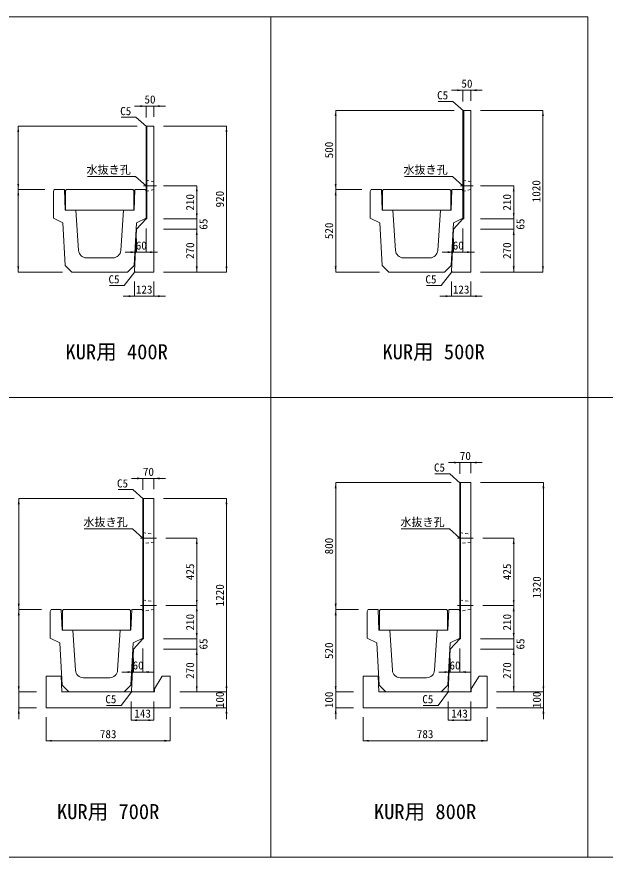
# Model space of a CAD drawing. Units: millimetres at full size, sheet at 1:25. Extents: x 157851 to 183054, y 876960 to 888720.
# Drawn here: x 175450 to 179164, y 876960 to 882260 of the extents above; entities that cross this region are included whole.
import ezdxf
from ezdxf.enums import TextEntityAlignment as Align

# ---------------------------------------------------------------- set-up
doc = ezdxf.new("R2010")
doc.units = ezdxf.units.MM
doc.header["$LTSCALE"] = 25
doc.linetypes.add('USER1', pattern=[1.35, 0.75, -0.6])
doc.linetypes.add('USER2', pattern=[28.575, 19.05, -3.175, 3.175, -3.175])
for name, color, linetype, lineweight in [('0_2', 7, 'USER2', 13), ('UKパネル', 2, 'Continuous', 20), ('図枠', 5, 'Continuous', 13), ('基礎ブロック', 2, 'Continuous', 20), ('寸法線', 7, 'Continuous', 13), ('引出線', 4, 'Continuous', 13), ('本体', 2, 'Continuous', 13)]:
    doc.layers.add(name, color=color, linetype=linetype, lineweight=lineweight)
doc.layers.add('文字', color=7, linetype='Continuous')
doc.styles.add('ＭＳ ゴシック', font='')
doc.styles.get('ＭＳ ゴシック').set_extended_font_data('MS Gothic')

# ---------------------------------------------------------------- blocks, each defined once
blk = doc.blocks.new('filled_arrow')
at = {"color": 0, "linetype": 'Continuous', "lineweight": -2}
blk.add_solid([(7.5, 1.25), (0, 0), (7.5, -1.25)], dxfattribs=at)

msp = doc.modelspace()

# ---------------------------------------------------------------- linework, layer by layer
at = {"layer": '0_2'}
for p, q in [((176251.04, 881194.66), (176331.04, 881194.66)), ((178251.04, 881194.66), (178331.04, 881194.66)), ((176231.04, 878971.7), (176331.04, 878971.7)), ((178231.04, 878971.7), (178331.04, 878971.7)), ((176231.04, 878546.7), (176331.04, 878546.7)), ((178231.04, 878546.7), (178331.04, 878546.7))]:
    msp.add_line(p, q, dxfattribs=at)
at = {"layer": 'UKパネル'}
for p, q in [((178271.04, 881669.66), (178266.04, 881664.66)), ((178266.04, 881664.66), (178266.04, 880984.66)), ((178271.04, 881669.66), (178316.04, 881669.66)), ((178316.04, 881669.66), (178316.04, 880649.66)), ((176266.04, 881564.66), (176271.04, 881569.66)), ((176266.04, 881564.66), (176266.04, 880984.66)), ((176271.04, 881569.66), (176316.04, 881569.66)), ((176316.04, 881569.66), (176316.04, 880649.66)), ((176206.04, 880919.66), (176266.04, 880984.66)), ((178206.04, 880919.66), (178266.04, 880984.66)), ((176193.28, 880654.66), (176206.04, 880919.66)), ((178193.28, 880654.66), (178206.04, 880919.66)), ((176193.28, 880654.66), (176198.04, 880649.66)), ((176198.04, 880649.66), (176316.04, 880649.66)), ((178193.28, 880654.66), (178198.04, 880649.66)), ((178198.04, 880649.66), (178316.04, 880649.66)), ((178251.04, 879321.7), (178246.04, 879316.7)), ((178246.04, 879316.7), (178246.04, 878336.7)), ((178251.04, 879321.7), (178316.04, 879321.7)), ((178316.04, 879321.7), (178316.04, 878001.7)), ((176251.04, 879221.7), (176246.04, 879216.7)), ((176251.04, 879221.7), (176316.04, 879221.7)), ((176316.04, 879221.7), (176316.04, 878001.7)), ((176246.04, 879216.7), (176246.04, 878336.7)), ((176186.04, 878271.7), (176246.04, 878336.7)), ((178186.04, 878271.7), (178246.04, 878336.7)), ((176173.28, 878006.7), (176186.04, 878271.7)), ((178173.28, 878006.7), (178186.04, 878271.7)), ((176173.28, 878006.7), (176178.04, 878001.7)), ((176178.04, 878001.7), (176316.04, 878001.7)), ((178173.28, 878006.7), (178178.04, 878001.7)), ((178178.04, 878001.7), (178316.04, 878001.7))]:
    msp.add_line(p, q, dxfattribs=at)
at = {"layer": 'UKパネル', "color": 4, "lineweight": 5}
for p, q in [((178271.04, 881669.66), (178271.04, 880984.66)), ((176271.04, 881569.66), (176271.04, 880984.66)), ((176271.04, 880984.66), (176266.04, 880984.66)), ((178271.04, 880984.66), (178266.04, 880984.66)), ((178251.04, 879321.7), (178251.04, 878336.7)), ((176251.04, 879221.7), (176251.04, 878336.7)), ((176251.04, 878336.7), (176246.04, 878336.7)), ((178251.04, 878336.7), (178246.04, 878336.7))]:
    msp.add_line(p, q, dxfattribs=at)
at = {"layer": 'UKパネル', "linetype": 'USER1', "lineweight": 9}
for p, q in [((176266.04, 881229.66), (176316.04, 881219.66)), ((178266.04, 881229.66), (178316.04, 881219.66)), ((176316.04, 881169.66), (176266.04, 881159.66)), ((178316.04, 881169.66), (178266.04, 881159.66)), ((176246.04, 879006.7), (176316.04, 878996.7)), ((178246.04, 879006.7), (178316.04, 878996.7)), ((176316.04, 878946.7), (176246.04, 878936.7)), ((178316.04, 878946.7), (178246.04, 878936.7)), ((176246.04, 878581.7), (176316.04, 878571.7)), ((178246.04, 878581.7), (178316.04, 878571.7)), ((176316.04, 878521.7), (176246.04, 878511.7)), ((178316.04, 878521.7), (178246.04, 878511.7))]:
    msp.add_line(p, q, dxfattribs=at)
at = {"layer": '図枠'}
for p, q in [((172053.54, 882259.66), (179053.54, 882259.66)), ((177053.54, 882259.66), (177053.54, 876959.66)), ((179053.54, 882259.66), (179053.54, 876959.66)), ((172053.54, 879859.66), (179053.54, 879859.66)), ((172053.54, 879859.66), (183053.54, 879859.66)), ((172053.54, 876959.66), (183053.54, 876959.66))]:
    msp.add_line(p, q, dxfattribs=at)
at = {"layer": '基礎ブロック'}
for p, q in [((175635.52, 878101.7), (175635.52, 877901.7)), ((175730.52, 878101.7), (175635.52, 878101.7)), ((175735.52, 878001.7), (175730.52, 878101.7)), ((176368.52, 878101.7), (176318.52, 878021.7)), ((176418.52, 878101.7), (176368.52, 878101.7)), ((176418.52, 878101.7), (176418.52, 877901.7)), ((177635.52, 878101.7), (177635.52, 877901.7)), ((177730.52, 878101.7), (177635.52, 878101.7)), ((177735.52, 878001.7), (177730.52, 878101.7)), ((178368.52, 878101.7), (178318.52, 878021.7)), ((178418.52, 878101.7), (178368.52, 878101.7)), ((178418.52, 878101.7), (178418.52, 877901.7)), ((176318.52, 878001.7), (175735.52, 878001.7)), ((176318.52, 878021.7), (176318.52, 878001.7)), ((178318.52, 878001.7), (177735.52, 878001.7)), ((178318.52, 878021.7), (178318.52, 878001.7)), ((176418.52, 877901.7), (175635.52, 877901.7)), ((178418.52, 877901.7), (177635.52, 877901.7))]:
    msp.add_line(p, q, dxfattribs=at)
at = {"layer": '寸法線'}
for p, q in [((178388.04, 881796.44), (178194.04, 881796.44)), ((178266.04, 881724.66), (178266.04, 881796.44)), ((178316.04, 881729.66), (178316.04, 881796.44)), ((176388.04, 881696.44), (176194.04, 881696.44)), ((176266.04, 881624.66), (176266.04, 881696.44)), ((176316.04, 881629.66), (176316.04, 881696.44)), ((177462.73, 881169.66), (177462.73, 881669.66)), ((178211.04, 881669.66), (177462.73, 881669.66)), ((178376.04, 881669.66), (178770.65, 881669.66)), ((178770.65, 881669.66), (178770.65, 880649.66)), ((175459.73, 881169.66), (175459.73, 881569.66)), ((176211.04, 881569.66), (175459.73, 881569.66)), ((176376.04, 881569.66), (176773.65, 881569.66)), ((176773.65, 881569.66), (176773.65, 880649.66)), ((176376.04, 881194.66), (176586.08, 881194.66)), ((176586.08, 880984.66), (176586.08, 881194.66)), ((178376.04, 881194.66), (178586.08, 881194.66)), ((178586.08, 880984.66), (178586.08, 881194.66)), ((175459.73, 881169.66), (175459.73, 880649.66)), ((175627.04, 881169.66), (175459.73, 881169.66)), ((175627.04, 881169.66), (175459.73, 881169.66)), ((177462.73, 881169.66), (177462.73, 880649.66)), ((177627.04, 881169.66), (177462.73, 881169.66)), ((177627.04, 881169.66), (177462.73, 881169.66)), ((176586.08, 880847.66), (176586.08, 881056.66)), ((178586.08, 880847.66), (178586.08, 881056.66)), ((176376.04, 880984.66), (176586.08, 880984.66)), ((176376.04, 880984.66), (176586.08, 880984.66)), ((178376.04, 880984.66), (178586.08, 880984.66)), ((178376.04, 880984.66), (178586.08, 880984.66)), ((176266.04, 880924.66), (176266.04, 880775.27)), ((176376.04, 880919.66), (176586.08, 880919.66)), ((176376.04, 880919.66), (176586.08, 880919.66)), ((176586.08, 880649.66), (176586.08, 880919.66)), ((178266.04, 880924.66), (178266.04, 880775.27)), ((178376.04, 880919.66), (178586.08, 880919.66)), ((178376.04, 880919.66), (178586.08, 880919.66)), ((178586.08, 880649.66), (178586.08, 880919.66)), ((176206.04, 880859.66), (176206.04, 880775.27)), ((178206.04, 880859.66), (178206.04, 880775.27)), ((176134.04, 880775.27), (176338.04, 880775.27)), ((178134.04, 880775.27), (178338.04, 880775.27)), ((175738.54, 880649.66), (175459.73, 880649.66)), ((176376.04, 880649.66), (176773.65, 880649.66)), ((176376.04, 880649.66), (176586.08, 880649.66)), ((177738.54, 880649.66), (177462.73, 880649.66)), ((178376.04, 880649.66), (178770.65, 880649.66)), ((178376.04, 880649.66), (178586.08, 880649.66)), ((176193.04, 880589.66), (176193.04, 880497.85)), ((176316.04, 880589.66), (176316.04, 880497.85)), ((178193.04, 880589.66), (178193.04, 880497.85)), ((178316.04, 880589.66), (178316.04, 880497.85)), ((176121.04, 880497.85), (176388.04, 880497.85)), ((178121.04, 880497.85), (178388.04, 880497.85)), ((178388.04, 879448.48), (178174.04, 879448.48)), ((178246.04, 879376.7), (178246.04, 879448.48)), ((178316.04, 879381.7), (178316.04, 879448.48)), ((176388.04, 879348.48), (176174.04, 879348.48)), ((176246.04, 879276.7), (176246.04, 879348.48)), ((176316.04, 879281.7), (176316.04, 879348.48)), ((177462.73, 878521.7), (177462.73, 879321.7)), ((178191.04, 879321.7), (177462.73, 879321.7)), ((178376.04, 879321.7), (178773.65, 879321.7)), ((178773.65, 879321.7), (178773.65, 878001.7)), ((175462.73, 878521.7), (175462.73, 879221.7)), ((176191.04, 879221.7), (175462.73, 879221.7)), ((176376.04, 879221.7), (176773.65, 879221.7)), ((176773.65, 879221.7), (176773.65, 878001.7)), ((176391.04, 878971.7), (176586.08, 878971.7)), ((176586.08, 878971.7), (176586.08, 878546.7)), ((178391.04, 878971.7), (178586.08, 878971.7)), ((178586.08, 878971.7), (178586.08, 878546.7)), ((176391.04, 878546.7), (176586.08, 878546.7)), ((176391.04, 878546.7), (176586.08, 878546.7)), ((176586.08, 878546.7), (176586.08, 878336.7)), ((178391.04, 878546.7), (178586.08, 878546.7)), ((178391.04, 878546.7), (178586.08, 878546.7)), ((178586.08, 878546.7), (178586.08, 878336.7)), ((175462.73, 878001.7), (175462.73, 878521.7)), ((175607.04, 878521.7), (175462.73, 878521.7)), ((175607.04, 878521.7), (175462.73, 878521.7)), ((177462.73, 878001.7), (177462.73, 878521.7)), ((177607.04, 878521.7), (177462.73, 878521.7)), ((177607.04, 878521.7), (177462.73, 878521.7)), ((176586.08, 878199.7), (176586.08, 878408.7)), ((178586.08, 878199.7), (178586.08, 878408.7)), ((176376.04, 878336.7), (176586.08, 878336.7)), ((176376.04, 878336.7), (176586.08, 878336.7)), ((178376.04, 878336.7), (178586.08, 878336.7)), ((178376.04, 878336.7), (178586.08, 878336.7)), ((176246.04, 878276.7), (176246.04, 878127.3)), ((176376.04, 878271.7), (176586.08, 878271.7)), ((176376.04, 878271.7), (176586.08, 878271.7)), ((176586.08, 878271.7), (176586.08, 878001.7)), ((178246.04, 878276.7), (178246.04, 878127.3)), ((178376.04, 878271.7), (178586.08, 878271.7)), ((178376.04, 878271.7), (178586.08, 878271.7)), ((178586.08, 878271.7), (178586.08, 878001.7)), ((176186.04, 878211.7), (176186.04, 878127.3)), ((178186.04, 878211.7), (178186.04, 878127.3)), ((176114.04, 878127.3), (176318.04, 878127.3)), ((178114.04, 878127.3), (178318.04, 878127.3)), ((175462.73, 877829.7), (175462.73, 878073.7)), ((176773.65, 877829.7), (176773.65, 878073.7)), ((177462.73, 877829.7), (177462.73, 878073.7)), ((178773.65, 877829.7), (178773.65, 878073.7)), ((175575.52, 878001.7), (175462.73, 878001.7)), ((175575.52, 878001.7), (175462.73, 878001.7)), ((176478.52, 878001.7), (176773.65, 878001.7)), ((176478.52, 878001.7), (176773.65, 878001.7)), ((176478.52, 878001.7), (176586.08, 878001.7)), ((177575.52, 878001.7), (177462.73, 878001.7)), ((177575.52, 878001.7), (177462.73, 878001.7)), ((178478.52, 878001.7), (178773.65, 878001.7)), ((178478.52, 878001.7), (178773.65, 878001.7)), ((178478.52, 878001.7), (178586.08, 878001.7)), ((175575.52, 877901.7), (175462.73, 877901.7)), ((176173.04, 877941.7), (176173.04, 877823.54)), ((176316.04, 877941.7), (176316.04, 877823.54)), ((176478.52, 877901.7), (176773.65, 877901.7)), ((177575.52, 877901.7), (177462.73, 877901.7)), ((178173.04, 877941.7), (178173.04, 877823.54)), ((178316.04, 877941.7), (178316.04, 877823.54)), ((178478.52, 877901.7), (178773.65, 877901.7)), ((175635.52, 877841.7), (175635.52, 877694.06)), ((176418.52, 877841.7), (176418.52, 877694.06)), ((177635.52, 877841.7), (177635.52, 877694.06)), ((178418.52, 877841.7), (178418.52, 877694.06)), ((176316.04, 877823.54), (176173.04, 877823.54)), ((178316.04, 877823.54), (178173.04, 877823.54)), ((175635.52, 877694.06), (176418.52, 877694.06)), ((177635.52, 877694.06), (178418.52, 877694.06))]:
    msp.add_line(p, q, dxfattribs=at)
at = {"layer": '引出線'}
for points in [[(178268.54, 881667.16), (178202.68, 881725.89), (178109.36, 881725.89)], [(176268.54, 881567.16), (176202.68, 881625.89), (176109.36, 881625.89)], [(176266.04, 881194.66), (176200.18, 881253.39), (175896.61, 881253.39)], [(178266.04, 881194.66), (178200.18, 881253.39), (177896.61, 881253.39)], [(176195.66, 880652.16), (176128.85, 880564.98), (176035.53, 880564.98)], [(178195.66, 880652.16), (178128.85, 880564.98), (178035.53, 880564.98)], [(178248.54, 879319.2), (178182.68, 879377.93), (178089.36, 879377.93)], [(176248.54, 879219.2), (176182.68, 879277.93), (176089.36, 879277.93)], [(176246.04, 878971.7), (176180.18, 879030.43), (175876.61, 879030.43)], [(178246.04, 878971.7), (178180.18, 879030.43), (177876.61, 879030.43)], [(176175.66, 878004.2), (176108.85, 877917.02), (176015.53, 877917.02)], [(178175.66, 878004.2), (178108.85, 877917.02), (178015.53, 877917.02)]]:
    msp.add_lwpolyline(points, dxfattribs=at)
at = {"layer": '本体'}
for p, q in [((175687.04, 881169.66), (175681.04, 881157.66)), ((175681.04, 880989.66), (175681.04, 881157.66)), ((175687.04, 881169.66), (175751.04, 881169.66)), ((175751.04, 881169.66), (175756.04, 881039.66)), ((176196.04, 881169.66), (176191.04, 881039.66)), ((176260.04, 881169.66), (176196.04, 881169.66)), ((176260.04, 881169.66), (176266.04, 881157.66)), ((176266.04, 880989.66), (176266.04, 881157.66)), ((177687.04, 881169.66), (177681.04, 881157.66)), ((177681.04, 880989.66), (177681.04, 881157.66)), ((177687.04, 881169.66), (177751.04, 881169.66)), ((177751.04, 881169.66), (177756.04, 881039.66)), ((178196.04, 881169.66), (178191.04, 881039.66)), ((178260.04, 881169.66), (178196.04, 881169.66)), ((178260.04, 881169.66), (178266.04, 881157.66)), ((178266.04, 880989.66), (178266.04, 881157.66)), ((175756.04, 881039.66), (175823.54, 881039.66)), ((175823.54, 881039.66), (175840.43, 880786.34)), ((176123.54, 881039.66), (176106.65, 880786.34)), ((176191.04, 881039.66), (176123.54, 881039.66)), ((177756.04, 881039.66), (177823.54, 881039.66)), ((177823.54, 881039.66), (177840.43, 880786.34)), ((178123.54, 881039.66), (178106.65, 880786.34)), ((178191.04, 881039.66), (178123.54, 881039.66)), ((175741.54, 880959.8), (175681.04, 880989.66)), ((176205.54, 880959.8), (176266.04, 880989.66)), ((177741.54, 880959.8), (177681.04, 880989.66)), ((178205.54, 880959.8), (178266.04, 880989.66)), ((175741.54, 880959.8), (175756.13, 880692.07)), ((176205.54, 880959.8), (176190.94, 880692.07)), ((177741.54, 880959.8), (177756.13, 880692.07)), ((178205.54, 880959.8), (178190.94, 880692.07)), ((175890.31, 880739.66), (176056.76, 880739.66)), ((177890.31, 880739.66), (178056.76, 880739.66)), ((175798.54, 880649.66), (175756.13, 880692.07)), ((175798.54, 880649.66), (176148.54, 880649.66)), ((176148.54, 880649.66), (176190.94, 880692.07)), ((177798.54, 880649.66), (177756.13, 880692.07)), ((177798.54, 880649.66), (178148.54, 880649.66)), ((178148.54, 880649.66), (178190.94, 880692.07)), ((175667.04, 878521.7), (175661.04, 878509.7)), ((175661.04, 878341.7), (175661.04, 878509.7)), ((175667.04, 878521.7), (175731.04, 878521.7)), ((175731.04, 878521.7), (175736.04, 878391.7)), ((176176.04, 878521.7), (176171.04, 878391.7)), ((176240.04, 878521.7), (176176.04, 878521.7)), ((176240.04, 878521.7), (176246.04, 878509.7)), ((176246.04, 878341.7), (176246.04, 878509.7)), ((177667.04, 878521.7), (177661.04, 878509.7)), ((177661.04, 878341.7), (177661.04, 878509.7)), ((177667.04, 878521.7), (177731.04, 878521.7)), ((177731.04, 878521.7), (177736.04, 878391.7)), ((178176.04, 878521.7), (178171.04, 878391.7)), ((178240.04, 878521.7), (178176.04, 878521.7)), ((178240.04, 878521.7), (178246.04, 878509.7)), ((178246.04, 878341.7), (178246.04, 878509.7)), ((175736.04, 878391.7), (175803.54, 878391.7)), ((175803.54, 878391.7), (175820.43, 878138.38)), ((176103.54, 878391.7), (176086.65, 878138.38)), ((176171.04, 878391.7), (176103.54, 878391.7)), ((177736.04, 878391.7), (177803.54, 878391.7)), ((177803.54, 878391.7), (177820.43, 878138.38)), ((178103.54, 878391.7), (178086.65, 878138.38)), ((178171.04, 878391.7), (178103.54, 878391.7)), ((175721.54, 878311.84), (175661.04, 878341.7)), ((176185.54, 878311.84), (176246.04, 878341.7)), ((177721.54, 878311.84), (177661.04, 878341.7)), ((178185.54, 878311.84), (178246.04, 878341.7)), ((175721.54, 878311.84), (175736.13, 878044.11)), ((176185.54, 878311.84), (176170.94, 878044.11)), ((177721.54, 878311.84), (177736.13, 878044.11)), ((178185.54, 878311.84), (178170.94, 878044.11)), ((175870.32, 878091.7), (176036.76, 878091.7)), ((177870.32, 878091.7), (178036.76, 878091.7)), ((175778.54, 878001.7), (175736.13, 878044.11)), ((175778.54, 878001.7), (176128.54, 878001.7)), ((176128.54, 878001.7), (176170.94, 878044.11)), ((177778.54, 878001.7), (177736.13, 878044.11)), ((177778.54, 878001.7), (178128.54, 878001.7)), ((178128.54, 878001.7), (178170.94, 878044.11))]:
    msp.add_line(p, q, dxfattribs=at)
at = {"layer": '本体', "lineweight": 20}
for points in [[(175758.54, 881039.66), (175758.54, 881163.66), (175764.54, 881169.66), (176182.54, 881169.66), (176188.54, 881163.66), (176188.54, 881039.66)], [(177758.54, 881039.66), (177758.54, 881163.66), (177764.54, 881169.66), (178182.54, 881169.66), (178188.54, 881163.66), (178188.54, 881039.66)], [(175738.54, 878391.7), (175738.54, 878515.7), (175744.54, 878521.7), (176162.54, 878521.7), (176168.54, 878515.7), (176168.54, 878391.7)], [(177738.54, 878391.7), (177738.54, 878515.7), (177744.54, 878521.7), (178162.54, 878521.7), (178168.54, 878515.7), (178168.54, 878391.7)]]:
    msp.add_lwpolyline(points, close=True, dxfattribs=at)
at = {"layer": '本体'}
for centre, start, end in [((175890.31, 880789.66), 183.81407, 270), ((176056.76, 880789.66), 270, 356.18593), ((177890.31, 880789.66), 183.81407, 270), ((178056.76, 880789.66), 270, 356.18593), ((175870.32, 878141.7), 183.81407, 270), ((176036.76, 878141.7), 270, 356.18593), ((177870.32, 878141.7), 183.81407, 270), ((178036.76, 878141.7), 270, 356.18593)]:
    msp.add_arc(centre, 50, start, end, dxfattribs=at)

# ---------------------------------------------------------------- block references
at = {"layer": '寸法線', "xscale": 4.8, "yscale": 4.8}
for p, rotation in [((178266.04, 881796.44), 180), ((176266.04, 881696.44), 180), ((177462.73, 881669.66), 270), ((178770.65, 881669.66), 270), ((175459.73, 881569.66), 270), ((176773.65, 881569.66), 270), ((175459.73, 881169.66), 90), ((176586.08, 881194.66), 270), ((177462.73, 881169.66), 90), ((178586.08, 881194.66), 270), ((175459.73, 881169.66), 270), ((177462.73, 881169.66), 270), ((176586.08, 880984.66), 90), ((176586.08, 880984.66), 90), ((178586.08, 880984.66), 90), ((178586.08, 880984.66), 90), ((176586.08, 880919.66), 270), ((176586.08, 880919.66), 270), ((178586.08, 880919.66), 270), ((178586.08, 880919.66), 270), ((176206.04, 880775.27), 180), ((178206.04, 880775.27), 180), ((175459.73, 880649.66), 90), ((176586.08, 880649.66), 90), ((176773.65, 880649.66), 90), ((177462.73, 880649.66), 90), ((178586.08, 880649.66), 90), ((178770.65, 880649.66), 90), ((176193.04, 880497.85), 180), ((178193.04, 880497.85), 180), ((178246.04, 879448.48), 180), ((176246.04, 879348.48), 180), ((177462.73, 879321.7), 270), ((178773.65, 879321.7), 270), ((175462.73, 879221.7), 270), ((176773.65, 879221.7), 270), ((176586.08, 878971.7), 270), ((178586.08, 878971.7), 270), ((176586.08, 878546.7), 90), ((178586.08, 878546.7), 90), ((175462.73, 878521.7), 90), ((176586.08, 878546.7), 270), ((177462.73, 878521.7), 90), ((178586.08, 878546.7), 270), ((175462.73, 878521.7), 270), ((177462.73, 878521.7), 270), ((176586.08, 878336.7), 90), ((176586.08, 878336.7), 90), ((178586.08, 878336.7), 90), ((178586.08, 878336.7), 90), ((176586.08, 878271.7), 270), ((176586.08, 878271.7), 270), ((178586.08, 878271.7), 270), ((178586.08, 878271.7), 270), ((176186.04, 878127.3), 180), ((178186.04, 878127.3), 180), ((175462.73, 878001.7), 90), ((175462.73, 878001.7), 90), ((176586.08, 878001.7), 90), ((176773.65, 878001.7), 90), ((176773.65, 878001.7), 90), ((177462.73, 878001.7), 90), ((177462.73, 878001.7), 90), ((178586.08, 878001.7), 90), ((178773.65, 878001.7), 90), ((178773.65, 878001.7), 90), ((175462.73, 877901.7), 270), ((176773.65, 877901.7), 270), ((177462.73, 877901.7), 270), ((178773.65, 877901.7), 270), ((176316.04, 877823.54), 180), ((178316.04, 877823.54), 180), ((176418.52, 877694.06), 180), ((178418.52, 877694.06), 180)]:
    msp.add_blockref('filled_arrow', p, dxfattribs=dict(at, rotation=rotation))
for p in [(178316.04, 881796.44), (176316.04, 881696.44), (176266.04, 880775.27), (178266.04, 880775.27), (176316.04, 880497.85), (178316.04, 880497.85), (178316.04, 879448.48), (176316.04, 879348.48), (176246.04, 878127.3), (178246.04, 878127.3), (176173.04, 877823.54), (178173.04, 877823.54), (175635.52, 877694.06), (177635.52, 877694.06)]:
    msp.add_blockref('filled_arrow', p, dxfattribs=at)
at = {"layer": '引出線', "xscale": 0.16, "yscale": 0.16}
for p, rotation in [((178268.54, 881667.16), 138.3), ((176268.54, 881567.16), 138.3), ((176266.04, 881194.66), 138.3), ((178266.04, 881194.66), 138.3), ((176195.66, 880652.16), 232.5), ((178195.66, 880652.16), 232.5), ((178248.54, 879319.2), 138.3), ((176248.54, 879219.2), 138.3), ((176246.04, 878971.7), 138.3), ((178246.04, 878971.7), 138.3), ((176175.66, 878004.2), 232.5), ((178175.66, 878004.2), 232.5)]:
    msp.add_blockref('filled_arrow', p, dxfattribs=dict(at, rotation=rotation))

# ---------------------------------------------------------------- texts
at = {"layer": '寸法線', "style": 'ＭＳ ゴシック'}
for s, p in [('50', (178291.04, 881838.44)), ('50', (176291.04, 881738.44)), ('60', (176236.04, 880817.27)), ('60', (178236.04, 880817.27)), ('123', (176254.54, 880539.85)), ('123', (178254.54, 880539.85)), ('70', (178281.04, 879490.48)), ('70', (176281.04, 879390.48)), ('60', (176216.04, 878169.3)), ('60', (178216.04, 878169.3)), ('143', (176244.54, 877865.54)), ('143', (178244.54, 877865.54)), ('783', (176027.02, 877736.06)), ('783', (178027.02, 877736.06))]:
    msp.add_text(s, height=51.27, dxfattribs=at).set_placement(p, align=Align.MIDDLE_CENTER)
for s, p in [('500', (177420.73, 881419.66)), ('1020', (178728.65, 881159.66)), ('210', (176544.08, 881089.66)), ('920', (176731.65, 881109.66)), ('210', (178544.08, 881089.66)), ('65', (176628.08, 880952.16)), ('65', (178628.08, 880952.16)), ('520', (177420.73, 880909.66)), ('270', (176544.08, 880784.66)), ('270', (178544.08, 880784.66)), ('800', (177420.73, 878921.7)), ('425', (176544.08, 878759.2)), ('425', (178544.08, 878759.2)), ('1320', (178731.65, 878661.7)), ('1220', (176731.65, 878611.7)), ('210', (176544.08, 878441.7)), ('210', (178544.08, 878441.7)), ('65', (176628.08, 878304.2)), ('65', (178628.08, 878304.2)), ('520', (177420.73, 878261.7)), ('270', (176544.08, 878136.7)), ('270', (178544.08, 878136.7)), ('100', (176731.65, 877951.7)), ('100', (177420.73, 877951.7)), ('100', (178731.65, 877951.7))]:
    msp.add_text(s, height=51.27, rotation=90, dxfattribs=at).set_placement(p, align=Align.MIDDLE_CENTER)
at = {"layer": '引出線', "style": 'ＭＳ ゴシック'}
for s, p in [('C5', (178172.68, 881790.69)), ('C5', (176172.68, 881690.69)), ('水抜き孔', (176170.18, 881320.93)), ('水抜き孔', (178170.18, 881320.93)), ('C5', (176098.85, 880629.78)), ('C5', (178098.85, 880629.78)), ('C5', (178152.68, 879442.73)), ('C5', (176152.68, 879342.73)), ('水抜き孔', (176150.18, 879097.97)), ('水抜き孔', (178150.18, 879097.97)), ('C5', (176078.85, 877981.82)), ('C5', (178078.85, 877981.82))]:
    msp.add_text(s, height=51.27, dxfattribs=at).set_placement(p, align=Align.TOP_RIGHT)
at = {"layer": '文字', "style": 'ＭＳ ゴシック'}
for s, p in [('KUR用 400R', (176080.7, 880147.29)), ('KUR用 500R', (178080.7, 880147.29)), ('KUR用 700R', (176027.02, 877247.29)), ('KUR用 800R', (178027.02, 877247.29))]:
    msp.add_text(s, height=94.94, dxfattribs=at).set_placement(p, align=Align.MIDDLE_CENTER)

doc.saveas('drawing.dxf')
